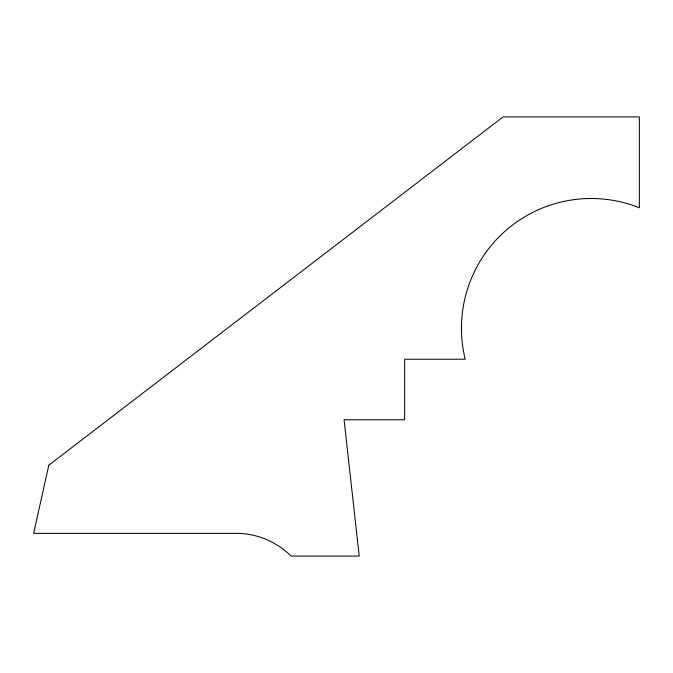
<?xml version="1.0" encoding="UTF-8"?>
<svg xmlns="http://www.w3.org/2000/svg" width="673" height="673" viewBox="0 0 673 673"><rect width="100%" height="100%" fill="white"/><g stroke="black" fill="none" stroke-linecap="round" stroke-linejoin="round"><path stroke-width="1.01" d="M48.793 465.211L33.65 533.353L238.074 533.353A78.362 78.362 0 0 1 291.072 556.066L359.214 556.066L344.071 419.784L404.641 419.784L404.641 359.214L465.211 359.214A129.704 129.704 0 0 1 639.35 207.789L639.35 116.934L503.068 116.934L48.793 465.211"/></g></svg>
